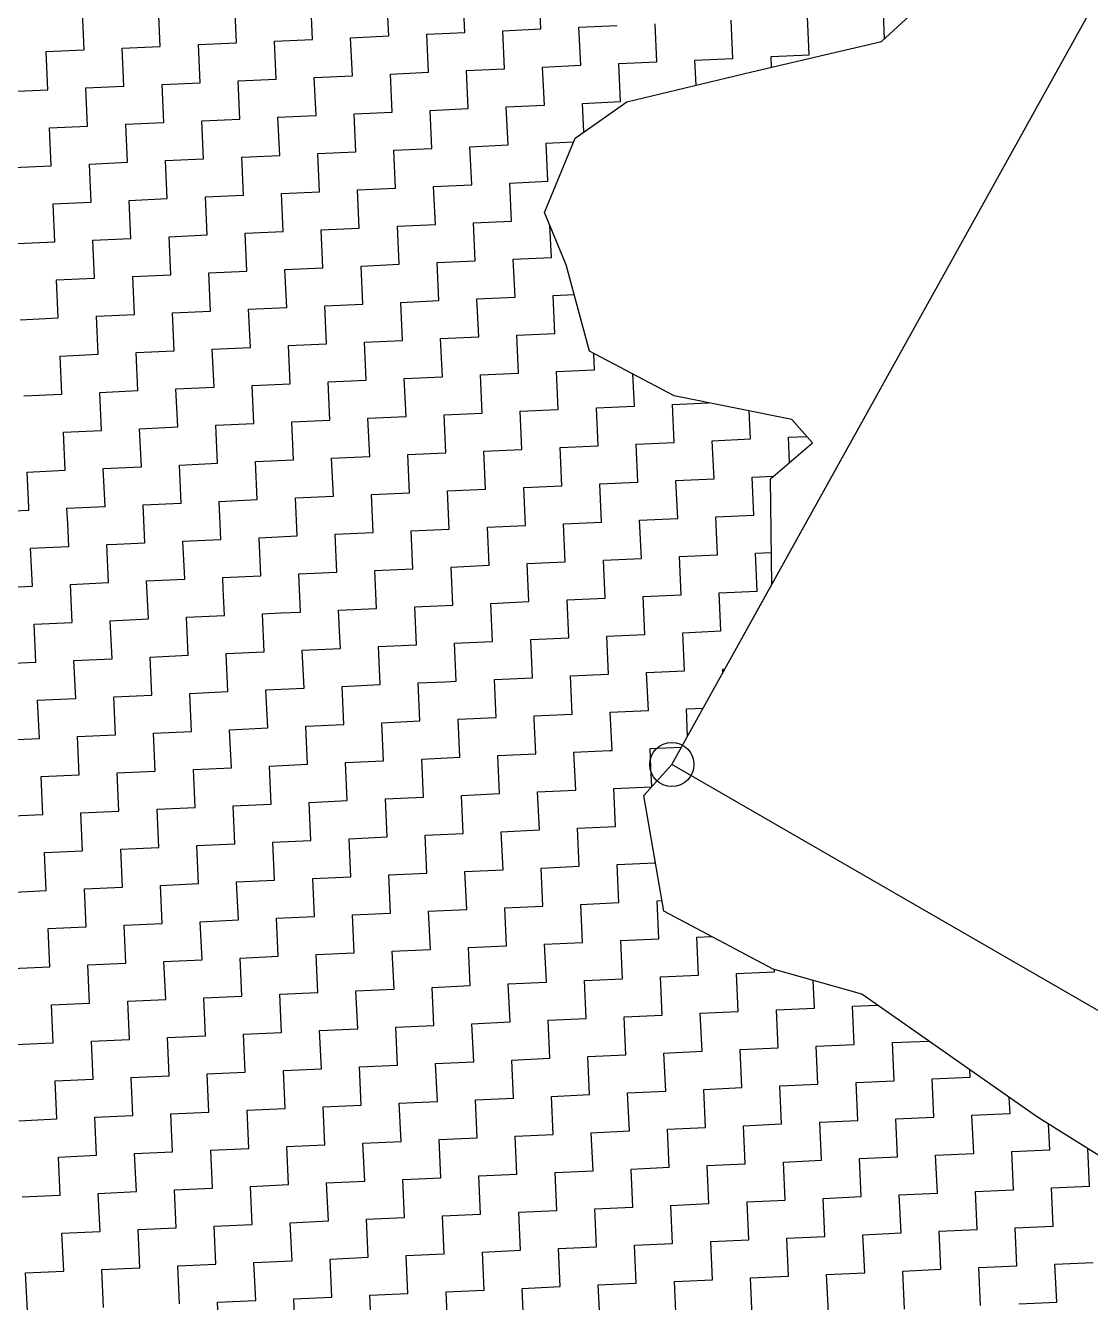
# Model space of a CAD drawing. Header units: metres. Extents: x 280741 to 282709, y 2085398 to 2088597.
# Drawn here: x 282024.8 to 282200.4, y 2085866.5 to 2086077.1 of the extents above; entities that cross this region are included whole.
import ezdxf

# ---------------------------------------------------------------- set-up
doc = ezdxf.new("R2010")
doc.units = ezdxf.units.M
doc.layers.add('POLY_HATCH', color=12, linetype='Continuous')
doc.layers.add('V_BOUND_LINE', color=7, linetype='Continuous')

msp = doc.modelspace()

# ---------------------------------------------------------------- linework, layer by layer
msp.add_circle((282131.42, 2085955.24), 3.64)
at = {"layer": 'POLY_HATCH'}
for p, q in [((282166.01, 2086074.48), (282181.38, 2086088.8)), ((282144.6, 2086069.5), (282166.01, 2086074.48)), ((282123.99, 2086064.55), (282144.6, 2086069.5)), ((282115.45, 2086058.56), (282123.99, 2086064.55)), ((282110.4, 2086046.31), (282115.45, 2086058.56)), ((282114, 2086037.67), (282110.4, 2086046.31)), ((282117.86, 2086023.43), (282114, 2086037.67)), ((282131.82, 2086016.06), (282117.86, 2086023.43)), ((282151.23, 2086012.14), (282131.82, 2086016.06)), ((282154.61, 2086008.29), (282151.23, 2086012.14)), ((282147.67, 2086002.37), (282154.61, 2086008.29)), ((282147.9, 2085984.92), (282147.67, 2086002.37)), ((282131.42, 2085955.24), (282147.9, 2085984.92)), ((282126.81, 2085950.16), (282131.42, 2085955.24)), ((282130.09, 2085931.09), (282126.81, 2085950.16)), ((282148.15, 2085921.51), (282130.09, 2085931.09)), ((282162.77, 2085917.37), (282148.15, 2085921.51)), ((282191.74, 2085897.07), (282162.77, 2085917.37)), ((282204.93, 2085888.86), (282191.74, 2085897.07))]:
    msp.add_line(p, q, dxfattribs=at)
at = {"layer": 'POLY_HATCH', "linetype": 'Continuous'}
for p, q in [((282097.27, 2086075.97), (282096.99, 2086082.25)), ((282109.83, 2086076.55), (282109.54, 2086082.82)), ((282047.06, 2086073.68), (282046.78, 2086079.96)), ((282059.62, 2086074.25), (282059.33, 2086080.53)), ((282072.17, 2086074.83), (282071.88, 2086081.1)), ((282084.72, 2086075.4), (282084.44, 2086081.68)), ((282034.51, 2086073.11), (282034.22, 2086079.38)), ((282141.5, 2086071.7), (282141.21, 2086077.98)), ((282154.05, 2086072.28), (282153.76, 2086078.55)), ((282166.51, 2086074.94), (282166.31, 2086079.13)), ((282091, 2086075.69), (282097.27, 2086075.97)), ((282091.28, 2086069.41), (282091, 2086075.69)), ((282103.55, 2086076.26), (282109.83, 2086076.55)), ((282103.84, 2086069.98), (282103.55, 2086076.26)), ((282116.1, 2086076.83), (282122.38, 2086077.12)), ((282116.39, 2086070.56), (282116.1, 2086076.83)), ((282128.94, 2086071.13), (282128.66, 2086077.41)), ((282040.79, 2086073.39), (282047.06, 2086073.68)), ((282053.34, 2086073.97), (282059.62, 2086074.25)), ((282053.63, 2086067.69), (282053.34, 2086073.97)), ((282065.89, 2086074.54), (282072.17, 2086074.83)), ((282066.18, 2086068.26), (282065.89, 2086074.54)), ((282078.45, 2086075.11), (282084.72, 2086075.4)), ((282078.73, 2086068.84), (282078.45, 2086075.11)), ((282028.23, 2086072.82), (282034.51, 2086073.11)), ((282028.52, 2086066.54), (282028.23, 2086072.82)), ((282041.07, 2086067.12), (282040.79, 2086073.39)), ((282135.22, 2086071.42), (282141.5, 2086071.7)), ((282135.41, 2086067.29), (282135.22, 2086071.42)), ((282147.77, 2086071.99), (282154.05, 2086072.28)), ((282147.85, 2086070.25), (282147.77, 2086071.99)), ((282085.01, 2086069.12), (282091.28, 2086069.41)), ((282097.56, 2086069.7), (282103.84, 2086069.98)), ((282097.85, 2086063.42), (282097.56, 2086069.7)), ((282110.11, 2086070.27), (282116.39, 2086070.56)), ((282110.4, 2086063.99), (282110.11, 2086070.27)), ((282122.67, 2086070.84), (282128.94, 2086071.13)), ((282122.95, 2086064.57), (282122.67, 2086070.84)), ((282047.35, 2086067.4), (282053.63, 2086067.69)), ((282047.64, 2086061.13), (282047.35, 2086067.4)), ((282059.9, 2086067.98), (282066.18, 2086068.26)), ((282060.19, 2086061.7), (282059.9, 2086067.98)), ((282072.46, 2086068.55), (282078.73, 2086068.84)), ((282072.74, 2086062.27), (282072.46, 2086068.55)), ((282085.3, 2086062.85), (282085.01, 2086069.12)), ((282022.25, 2086066.26), (282028.52, 2086066.54)), ((282034.8, 2086066.83), (282041.07, 2086067.12)), ((282035.08, 2086060.55), (282034.8, 2086066.83)), ((282091.57, 2086063.13), (282097.85, 2086063.42)), ((282091.86, 2086056.86), (282091.57, 2086063.13)), ((282104.12, 2086063.71), (282110.4, 2086063.99)), ((282104.41, 2086057.43), (282104.12, 2086063.71)), ((282116.68, 2086064.28), (282122.95, 2086064.57)), ((282116.89, 2086059.57), (282116.68, 2086064.28)), ((282041.36, 2086060.84), (282047.64, 2086061.13)), ((282041.65, 2086054.57), (282041.36, 2086060.84)), ((282053.91, 2086061.41), (282060.19, 2086061.7)), ((282054.2, 2086055.14), (282053.91, 2086061.41)), ((282066.47, 2086061.99), (282072.74, 2086062.27)), ((282066.75, 2086055.71), (282066.47, 2086061.99)), ((282079.02, 2086062.56), (282085.3, 2086062.85)), ((282079.31, 2086056.28), (282079.02, 2086062.56)), ((282028.81, 2086060.27), (282035.08, 2086060.55)), ((282029.09, 2086053.99), (282028.81, 2086060.27)), ((282085.58, 2086056.57), (282091.86, 2086056.86)), ((282098.13, 2086057.14), (282104.41, 2086057.43)), ((282098.42, 2086050.87), (282098.13, 2086057.14)), ((282110.69, 2086057.72), (282115.19, 2086057.92)), ((282110.97, 2086051.44), (282110.69, 2086057.72)), ((282035.37, 2086054.28), (282041.65, 2086054.57)), ((282047.92, 2086054.85), (282054.2, 2086055.14)), ((282048.21, 2086048.58), (282047.92, 2086054.85)), ((282060.48, 2086055.43), (282066.75, 2086055.71)), ((282060.76, 2086049.15), (282060.48, 2086055.43)), ((282073.03, 2086056), (282079.31, 2086056.28)), ((282073.32, 2086049.72), (282073.03, 2086056)), ((282085.87, 2086050.3), (282085.58, 2086056.57)), ((282022.82, 2086053.71), (282029.09, 2086053.99)), ((282035.66, 2086048), (282035.37, 2086054.28)), ((282079.59, 2086050.01), (282085.87, 2086050.3)), ((282092.14, 2086050.58), (282098.42, 2086050.87)), ((282092.43, 2086044.31), (282092.14, 2086050.58)), ((282104.7, 2086051.15), (282110.97, 2086051.44)), ((282104.98, 2086044.88), (282104.7, 2086051.15)), ((282041.93, 2086048.29), (282048.21, 2086048.58)), ((282042.22, 2086042.01), (282041.93, 2086048.29)), ((282054.49, 2086048.86), (282060.76, 2086049.15)), ((282054.77, 2086042.59), (282054.49, 2086048.86)), ((282067.04, 2086049.44), (282073.32, 2086049.72)), ((282067.33, 2086043.16), (282067.04, 2086049.44)), ((282079.88, 2086043.73), (282079.59, 2086050.01)), ((282029.38, 2086047.72), (282035.66, 2086048)), ((282029.67, 2086041.44), (282029.38, 2086047.72)), ((282086.15, 2086044.02), (282092.43, 2086044.31)), ((282086.44, 2086037.74), (282086.15, 2086044.02)), ((282098.71, 2086044.59), (282104.98, 2086044.88)), ((282098.99, 2086038.32), (282098.71, 2086044.59)), ((282111.55, 2086038.89), (282111.31, 2086044.14)), ((282035.94, 2086041.73), (282042.22, 2086042.01)), ((282048.5, 2086042.3), (282054.77, 2086042.59)), ((282048.78, 2086036.02), (282048.5, 2086042.3)), ((282061.05, 2086042.87), (282067.33, 2086043.16)), ((282061.34, 2086036.6), (282061.05, 2086042.87)), ((282073.6, 2086043.45), (282079.88, 2086043.73)), ((282073.89, 2086037.17), (282073.6, 2086043.45)), ((282023.39, 2086041.15), (282029.67, 2086041.44)), ((282036.23, 2086035.45), (282035.94, 2086041.73)), ((282080.17, 2086037.46), (282086.44, 2086037.74)), ((282092.72, 2086038.03), (282098.99, 2086038.32)), ((282093, 2086031.75), (282092.72, 2086038.03)), ((282105.27, 2086038.6), (282111.55, 2086038.89)), ((282105.56, 2086032.33), (282105.27, 2086038.6)), ((282042.51, 2086035.74), (282048.78, 2086036.02)), ((282042.79, 2086029.46), (282042.51, 2086035.74)), ((282055.06, 2086036.31), (282061.34, 2086036.6)), ((282055.35, 2086030.03), (282055.06, 2086036.31)), ((282067.61, 2086036.88), (282073.89, 2086037.17)), ((282067.9, 2086030.61), (282067.61, 2086036.88)), ((282080.45, 2086031.18), (282080.17, 2086037.46)), ((282029.95, 2086035.16), (282036.23, 2086035.45)), ((282030.24, 2086028.89), (282029.95, 2086035.16)), ((282086.73, 2086031.47), (282093, 2086031.75)), ((282087.01, 2086025.19), (282086.73, 2086031.47)), ((282099.28, 2086032.04), (282105.56, 2086032.33)), ((282099.57, 2086025.76), (282099.28, 2086032.04)), ((282111.83, 2086032.61), (282115.33, 2086032.77)), ((282112.12, 2086026.34), (282111.83, 2086032.61)), ((282036.52, 2086029.17), (282042.79, 2086029.46)), ((282049.07, 2086029.75), (282055.35, 2086030.03)), ((282049.36, 2086023.47), (282049.07, 2086029.75)), ((282061.62, 2086030.32), (282067.9, 2086030.61)), ((282061.91, 2086024.04), (282061.62, 2086030.32)), ((282074.18, 2086030.89), (282080.45, 2086031.18)), ((282074.46, 2086024.62), (282074.18, 2086030.89)), ((282023.96, 2086028.6), (282030.24, 2086028.89)), ((282036.8, 2086022.9), (282036.52, 2086029.17)), ((282080.74, 2086024.9), (282087.01, 2086025.19)), ((282093.29, 2086025.48), (282099.57, 2086025.76)), ((282093.58, 2086019.2), (282093.29, 2086025.48)), ((282105.84, 2086026.05), (282112.12, 2086026.34)), ((282106.13, 2086019.77), (282105.84, 2086026.05)), ((282043.08, 2086023.18), (282049.36, 2086023.47)), ((282043.37, 2086016.91), (282043.08, 2086023.18)), ((282055.63, 2086023.76), (282061.91, 2086024.04)), ((282055.92, 2086017.48), (282055.63, 2086023.76)), ((282068.19, 2086024.33), (282074.46, 2086024.62)), ((282068.47, 2086018.05), (282068.19, 2086024.33)), ((282081.03, 2086018.63), (282080.74, 2086024.9)), ((282118.68, 2086020.35), (282118.56, 2086023.06)), ((282030.53, 2086022.61), (282036.8, 2086022.9)), ((282030.81, 2086016.33), (282030.53, 2086022.61)), ((282087.3, 2086018.91), (282093.58, 2086019.2)), ((282087.59, 2086012.64), (282087.3, 2086018.91)), ((282099.85, 2086019.49), (282106.13, 2086019.77)), ((282100.14, 2086013.21), (282099.85, 2086019.49)), ((282112.41, 2086020.06), (282118.68, 2086020.35)), ((282112.69, 2086013.78), (282112.41, 2086020.06)), ((282125.25, 2086014.36), (282125, 2086019.66)), ((282037.09, 2086016.62), (282043.37, 2086016.91)), ((282037.38, 2086010.34), (282037.09, 2086016.62)), ((282049.64, 2086017.19), (282055.92, 2086017.48)), ((282049.93, 2086010.92), (282049.64, 2086017.19)), ((282062.2, 2086017.77), (282068.47, 2086018.05)), ((282062.48, 2086011.49), (282062.2, 2086017.77)), ((282074.75, 2086018.34), (282081.03, 2086018.63)), ((282075.04, 2086012.06), (282074.75, 2086018.34)), ((282024.54, 2086016.05), (282030.81, 2086016.33)), ((282131.52, 2086014.64), (282137.48, 2086014.92)), ((282131.81, 2086008.37), (282131.52, 2086014.64)), ((282081.31, 2086012.35), (282087.59, 2086012.64)), ((282093.86, 2086012.92), (282100.14, 2086013.21)), ((282094.15, 2086006.65), (282093.86, 2086012.92)), ((282106.42, 2086013.5), (282112.69, 2086013.78)), ((282106.7, 2086007.22), (282106.42, 2086013.5)), ((282118.97, 2086014.07), (282125.25, 2086014.36)), ((282119.26, 2086007.79), (282118.97, 2086014.07)), ((282144.36, 2086008.94), (282144.15, 2086013.57)), ((282031.1, 2086010.06), (282037.38, 2086010.34)), ((282043.65, 2086010.63), (282049.93, 2086010.92)), ((282043.94, 2086004.35), (282043.65, 2086010.63)), ((282056.21, 2086011.2), (282062.48, 2086011.49)), ((282056.49, 2086004.93), (282056.21, 2086011.2)), ((282068.76, 2086011.78), (282075.04, 2086012.06)), ((282069.05, 2086005.5), (282068.76, 2086011.78)), ((282081.6, 2086006.07), (282081.31, 2086012.35)), ((282031.39, 2086003.78), (282031.1, 2086010.06)), ((282125.53, 2086008.08), (282131.81, 2086008.37)), ((282138.09, 2086008.65), (282144.36, 2086008.94)), ((282138.37, 2086002.38), (282138.09, 2086008.65)), ((282150.64, 2086009.23), (282153.66, 2086009.37)), ((282150.83, 2086005.07), (282150.64, 2086009.23)), ((282075.32, 2086005.79), (282081.6, 2086006.07)), ((282087.87, 2086006.36), (282094.15, 2086006.65)), ((282088.16, 2086000.08), (282087.87, 2086006.36)), ((282100.43, 2086006.93), (282106.7, 2086007.22)), ((282100.71, 2086000.66), (282100.43, 2086006.93)), ((282112.98, 2086007.51), (282119.26, 2086007.79)), ((282113.27, 2086001.23), (282112.98, 2086007.51)), ((282125.82, 2086001.8), (282125.53, 2086008.08)), ((282037.66, 2086004.07), (282043.94, 2086004.35)), ((282037.95, 2085997.79), (282037.66, 2086004.07)), ((282050.22, 2086004.64), (282056.49, 2086004.93)), ((282050.5, 2085998.36), (282050.22, 2086004.64)), ((282062.77, 2086005.21), (282069.05, 2086005.5)), ((282063.06, 2085998.94), (282062.77, 2086005.21)), ((282075.61, 2085999.51), (282075.32, 2086005.79)), ((282025.11, 2086003.49), (282031.39, 2086003.78)), ((282025.38, 2085997.67), (282025.11, 2086003.49)), ((282132.1, 2086002.09), (282138.37, 2086002.38)), ((282132.38, 2085995.81), (282132.1, 2086002.09)), ((282144.65, 2086002.66), (282148.2, 2086002.83)), ((282144.93, 2085996.39), (282144.65, 2086002.66)), ((282081.88, 2085999.8), (282088.16, 2086000.08)), ((282082.17, 2085993.52), (282081.88, 2085999.8)), ((282094.44, 2086000.37), (282100.71, 2086000.66)), ((282094.72, 2085994.09), (282094.44, 2086000.37)), ((282106.99, 2086000.94), (282113.27, 2086001.23)), ((282107.28, 2085994.67), (282106.99, 2086000.94)), ((282119.54, 2086001.52), (282125.82, 2086001.8)), ((282119.83, 2085995.24), (282119.54, 2086001.52)), ((282025.4, 2085997.22), (282025.38, 2085997.67)), ((282031.67, 2085997.51), (282037.95, 2085997.79)), ((282044.23, 2085998.08), (282050.5, 2085998.36)), ((282044.51, 2085991.8), (282044.23, 2085998.08)), ((282056.78, 2085998.65), (282063.06, 2085998.94)), ((282057.07, 2085992.38), (282056.78, 2085998.65)), ((282069.33, 2085999.22), (282075.61, 2085999.51)), ((282069.62, 2085992.95), (282069.33, 2085999.22)), ((282019.12, 2085996.93), (282025.4, 2085997.22)), ((282031.79, 2085994.99), (282031.67, 2085997.51)), ((282126.11, 2085995.53), (282132.38, 2085995.81)), ((282138.66, 2085996.1), (282144.93, 2085996.39)), ((282138.95, 2085989.82), (282138.66, 2085996.1)), ((282031.96, 2085991.23), (282031.79, 2085994.99)), ((282075.9, 2085993.23), (282082.17, 2085993.52)), ((282088.45, 2085993.81), (282094.72, 2085994.09)), ((282088.73, 2085987.53), (282088.45, 2085993.81)), ((282101, 2085994.38), (282107.28, 2085994.67)), ((282101.29, 2085988.11), (282101, 2085994.38)), ((282113.55, 2085994.95), (282119.83, 2085995.24)), ((282113.84, 2085988.68), (282113.55, 2085994.95)), ((282126.39, 2085989.25), (282126.11, 2085995.53)), ((282038.24, 2085991.52), (282039.89, 2085991.59)), ((282038.52, 2085985.24), (282038.24, 2085991.52)), ((282039.89, 2085991.59), (282044.51, 2085991.8)), ((282050.79, 2085992.09), (282057.07, 2085992.38)), ((282051.03, 2085986.93), (282050.79, 2085992.09)), ((282063.34, 2085992.66), (282069.62, 2085992.95)), ((282063.63, 2085986.39), (282063.34, 2085992.66)), ((282076.18, 2085986.96), (282075.9, 2085993.23)), ((282025.68, 2085990.94), (282031.96, 2085991.23)), ((282025.97, 2085984.67), (282025.68, 2085990.94)), ((282120.12, 2085988.96), (282126.39, 2085989.25)), ((282132.67, 2085989.54), (282138.95, 2085989.82)), ((282132.96, 2085983.26), (282132.67, 2085989.54)), ((282145.22, 2085990.11), (282147.83, 2085990.23)), ((282145.51, 2085983.83), (282145.22, 2085990.11)), ((282082.46, 2085987.25), (282088.73, 2085987.53)), ((282082.74, 2085980.97), (282082.46, 2085987.25)), ((282095.01, 2085987.82), (282101.29, 2085988.11)), ((282095.3, 2085981.54), (282095.01, 2085987.82)), ((282107.56, 2085988.39), (282113.84, 2085988.68)), ((282107.85, 2085982.12), (282107.56, 2085988.39)), ((282120.4, 2085982.69), (282120.12, 2085988.96)), ((282032.25, 2085984.95), (282038.52, 2085985.24)), ((282044.8, 2085985.53), (282051.08, 2085985.81)), ((282045.09, 2085979.25), (282044.8, 2085985.53)), ((282051.08, 2085985.81), (282051.03, 2085986.93)), ((282057.35, 2085986.1), (282063.63, 2085986.39)), ((282057.44, 2085984.24), (282057.35, 2085986.1)), ((282069.91, 2085986.67), (282076.18, 2085986.96)), ((282070.19, 2085980.4), (282069.91, 2085986.67)), ((282019.69, 2085984.38), (282025.97, 2085984.67)), ((282032.53, 2085978.68), (282032.25, 2085984.95)), ((282057.64, 2085979.82), (282057.44, 2085984.24)), ((282126.68, 2085982.98), (282132.96, 2085983.26)), ((282126.97, 2085976.7), (282126.68, 2085982.98)), ((282139.23, 2085983.55), (282145.51, 2085983.83)), ((282139.52, 2085977.27), (282139.23, 2085983.55)), ((282076.47, 2085980.68), (282082.74, 2085980.97)), ((282089.02, 2085981.26), (282095.3, 2085981.54)), ((282089.31, 2085974.98), (282089.02, 2085981.26)), ((282101.57, 2085981.83), (282107.85, 2085982.12)), ((282101.86, 2085975.55), (282101.57, 2085981.83)), ((282114.13, 2085982.4), (282120.4, 2085982.69)), ((282114.41, 2085976.13), (282114.13, 2085982.4)), ((282038.81, 2085978.96), (282045.09, 2085979.25)), ((282039.1, 2085972.69), (282038.81, 2085978.96)), ((282051.36, 2085979.54), (282057.64, 2085979.82)), ((282051.65, 2085973.26), (282051.36, 2085979.54)), ((282063.92, 2085980.11), (282066.96, 2085980.25)), ((282064.2, 2085973.83), (282063.92, 2085980.11)), ((282066.96, 2085980.25), (282070.19, 2085980.4)), ((282076.67, 2085976.18), (282076.47, 2085980.68)), ((282026.26, 2085978.39), (282032.53, 2085978.68)), ((282026.54, 2085972.11), (282026.26, 2085978.39)), ((282120.69, 2085976.41), (282126.97, 2085976.7)), ((282133.24, 2085976.99), (282139.52, 2085977.27)), ((282133.53, 2085970.71), (282133.24, 2085976.99)), ((282076.75, 2085974.41), (282076.67, 2085976.18)), ((282083.03, 2085974.69), (282089.31, 2085974.98)), ((282083.09, 2085973.49), (282083.03, 2085974.69)), ((282095.58, 2085975.27), (282101.86, 2085975.55)), ((282095.87, 2085968.99), (282095.58, 2085975.27)), ((282108.14, 2085975.84), (282114.41, 2085976.13)), ((282108.42, 2085969.56), (282108.14, 2085975.84)), ((282120.98, 2085970.14), (282120.69, 2085976.41)), ((282032.82, 2085972.4), (282039.1, 2085972.69)), ((282033.11, 2085966.12), (282032.82, 2085972.4)), ((282045.37, 2085972.97), (282051.65, 2085973.26)), ((282045.66, 2085966.7), (282045.37, 2085972.97)), ((282057.93, 2085973.55), (282064.2, 2085973.83)), ((282058.21, 2085967.27), (282057.93, 2085973.55)), ((282070.48, 2085974.12), (282076.75, 2085974.41)), ((282070.77, 2085967.84), (282070.48, 2085974.12)), ((282083.32, 2085968.42), (282083.09, 2085973.49)), ((282020.27, 2085971.83), (282026.54, 2085972.11)), ((282127.25, 2085970.42), (282133.53, 2085970.71)), ((282127.54, 2085964.15), (282127.25, 2085970.42)), ((282139.8, 2085971), (282140.17, 2085971.01)), ((282139.83, 2085970.4), (282139.8, 2085971)), ((282077.04, 2085968.13), (282083.32, 2085968.42)), ((282089.59, 2085968.7), (282094.03, 2085968.91)), ((282089.88, 2085962.43), (282089.59, 2085968.7)), ((282094.03, 2085968.91), (282095.87, 2085968.99)), ((282102.15, 2085969.28), (282108.42, 2085969.56)), ((282102.32, 2085965.43), (282102.15, 2085969.28)), ((282114.7, 2085969.85), (282120.98, 2085970.14)), ((282114.99, 2085963.57), (282114.7, 2085969.85)), ((282026.83, 2085965.84), (282033.11, 2085966.12)), ((282039.38, 2085966.41), (282045.66, 2085966.7)), ((282039.67, 2085960.13), (282039.38, 2085966.41)), ((282051.94, 2085966.98), (282058.21, 2085967.27)), ((282052.22, 2085960.71), (282051.94, 2085966.98)), ((282064.49, 2085967.56), (282070.77, 2085967.84)), ((282064.78, 2085961.28), (282064.49, 2085967.56)), ((282077.33, 2085961.85), (282077.04, 2085968.13)), ((282027.12, 2085959.56), (282026.83, 2085965.84)), ((282102.43, 2085963), (282102.32, 2085965.43)), ((282121.26, 2085963.86), (282127.54, 2085964.15)), ((282133.82, 2085964.43), (282136.59, 2085964.56)), ((282134.02, 2085959.93), (282133.82, 2085964.43)), ((282071.05, 2085961.57), (282077.33, 2085961.85)), ((282083.6, 2085962.14), (282089.88, 2085962.43)), ((282083.89, 2085955.86), (282083.6, 2085962.14)), ((282096.16, 2085962.71), (282102.43, 2085963)), ((282096.44, 2085956.44), (282096.16, 2085962.71)), ((282108.71, 2085963.29), (282114.99, 2085963.57)), ((282108.73, 2085962.75), (282108.71, 2085963.29)), ((282109, 2085957.01), (282108.73, 2085962.75)), ((282121.55, 2085957.58), (282121.26, 2085963.86)), ((282033.39, 2085959.85), (282039.67, 2085960.13)), ((282033.68, 2085953.57), (282033.39, 2085959.85)), ((282045.95, 2085960.42), (282052.22, 2085960.71)), ((282046.23, 2085954.14), (282045.95, 2085960.42)), ((282058.5, 2085960.99), (282064.78, 2085961.28)), ((282058.79, 2085954.72), (282058.5, 2085960.99)), ((282071.34, 2085955.29), (282071.05, 2085961.57)), ((282020.84, 2085959.27), (282027.12, 2085959.56)), ((282127.83, 2085957.87), (282133.01, 2085958.11)), ((282127.97, 2085954.69), (282127.83, 2085957.87)), ((282077.61, 2085955.58), (282083.89, 2085955.86)), ((282077.9, 2085949.3), (282077.61, 2085955.58)), ((282090.17, 2085956.15), (282096.44, 2085956.44)), ((282090.45, 2085949.87), (282090.17, 2085956.15)), ((282102.72, 2085956.72), (282109, 2085957.01)), ((282103.01, 2085950.45), (282102.72, 2085956.72)), ((282115.27, 2085957.3), (282121.11, 2085957.56)), ((282115.56, 2085951.02), (282115.27, 2085957.3)), ((282121.11, 2085957.56), (282121.55, 2085957.58)), ((282027.4, 2085953.28), (282033.68, 2085953.57)), ((282039.96, 2085953.86), (282046.23, 2085954.14)), ((282040.24, 2085947.58), (282039.96, 2085953.86)), ((282052.51, 2085954.43), (282058.79, 2085954.72)), ((282052.8, 2085948.15), (282052.51, 2085954.43)), ((282065.06, 2085955), (282071.34, 2085955.29)), ((282065.35, 2085948.73), (282065.06, 2085955)), ((282128.11, 2085951.6), (282127.97, 2085954.69)), ((282027.69, 2085947.01), (282027.4, 2085953.28)), ((282121.84, 2085951.31), (282128.11, 2085951.59)), ((282071.62, 2085949.01), (282077.9, 2085949.3)), ((282084.18, 2085949.59), (282090.45, 2085949.87)), ((282084.46, 2085943.31), (282084.18, 2085949.59)), ((282096.73, 2085950.16), (282103.01, 2085950.45)), ((282097.02, 2085943.88), (282096.73, 2085950.16)), ((282109.28, 2085950.73), (282115.56, 2085951.02)), ((282109.57, 2085944.46), (282109.28, 2085950.73)), ((282122.12, 2085945.03), (282121.84, 2085951.31)), ((282033.97, 2085947.29), (282040.24, 2085947.58)), ((282034.25, 2085941.02), (282033.97, 2085947.29)), ((282046.52, 2085947.87), (282052.8, 2085948.15)), ((282046.81, 2085941.59), (282046.52, 2085947.87)), ((282059.07, 2085948.44), (282065.35, 2085948.73)), ((282059.36, 2085942.16), (282059.07, 2085948.44)), ((282071.91, 2085942.74), (282071.62, 2085949.01)), ((282021.41, 2085946.72), (282027.69, 2085947.01)), ((282115.85, 2085944.74), (282122.12, 2085945.03)), ((282078.19, 2085943.02), (282084.46, 2085943.31)), ((282078.47, 2085936.75), (282078.19, 2085943.02)), ((282090.74, 2085943.6), (282097.02, 2085943.88)), ((282091.03, 2085937.32), (282090.74, 2085943.6)), ((282103.29, 2085944.17), (282109.57, 2085944.46)), ((282103.58, 2085937.89), (282103.29, 2085944.17)), ((282116.13, 2085938.47), (282115.85, 2085944.74)), ((282027.98, 2085940.73), (282034.25, 2085941.02)), ((282040.53, 2085941.3), (282046.81, 2085941.59)), ((282040.82, 2085935.03), (282040.53, 2085941.3)), ((282053.08, 2085941.88), (282059.36, 2085942.16)), ((282053.37, 2085935.6), (282053.08, 2085941.88)), ((282065.64, 2085942.45), (282071.91, 2085942.74)), ((282065.92, 2085936.17), (282065.64, 2085942.45)), ((282028.26, 2085934.46), (282027.98, 2085940.73)), ((282122.41, 2085938.75), (282128.69, 2085939.04)), ((282122.7, 2085932.48), (282122.41, 2085938.75)), ((282128.69, 2085939.04), (282128.67, 2085939.33)), ((282072.2, 2085936.46), (282078.47, 2085936.75)), ((282084.75, 2085937.03), (282091.03, 2085937.32)), ((282085.04, 2085930.76), (282084.75, 2085937.03)), ((282097.3, 2085937.61), (282103.58, 2085937.89)), ((282097.59, 2085931.33), (282097.3, 2085937.61)), ((282109.86, 2085938.18), (282116.13, 2085938.47)), ((282110.14, 2085931.9), (282109.86, 2085938.18)), ((282034.54, 2085934.74), (282040.82, 2085935.03)), ((282034.83, 2085928.47), (282034.54, 2085934.74)), ((282047.09, 2085935.31), (282053.37, 2085935.6)), ((282047.38, 2085929.04), (282047.09, 2085935.31)), ((282059.65, 2085935.89), (282065.92, 2085936.17)), ((282059.93, 2085929.61), (282059.65, 2085935.89)), ((282072.48, 2085930.19), (282072.2, 2085936.46)), ((282021.99, 2085934.17), (282028.26, 2085934.46)), ((282116.42, 2085932.19), (282122.7, 2085932.48)), ((282128.97, 2085932.76), (282129.79, 2085932.8)), ((282129.26, 2085926.49), (282128.97, 2085932.76)), ((282078.76, 2085930.47), (282085.04, 2085930.76)), ((282079.05, 2085924.2), (282078.76, 2085930.47)), ((282091.31, 2085931.04), (282097.59, 2085931.33)), ((282091.6, 2085924.77), (282091.31, 2085931.04)), ((282103.87, 2085931.62), (282110.14, 2085931.9)), ((282104.15, 2085925.34), (282103.87, 2085931.62)), ((282116.71, 2085925.91), (282116.42, 2085932.19)), ((282028.55, 2085928.18), (282034.83, 2085928.47)), ((282028.84, 2085921.9), (282028.55, 2085928.18)), ((282041.1, 2085928.75), (282047.38, 2085929.04)), ((282041.39, 2085922.48), (282041.1, 2085928.75)), ((282053.66, 2085929.33), (282059.93, 2085929.61)), ((282053.94, 2085923.05), (282053.66, 2085929.33)), ((282066.21, 2085929.9), (282072.48, 2085930.19)), ((282066.5, 2085923.62), (282066.21, 2085929.9)), ((282122.98, 2085926.2), (282129.26, 2085926.49)), ((282123.27, 2085919.93), (282122.98, 2085926.2)), ((282135.53, 2085926.77), (282138.01, 2085926.89)), ((282135.82, 2085920.5), (282135.53, 2085926.77)), ((282072.77, 2085923.91), (282079.05, 2085924.2)), ((282085.32, 2085924.48), (282091.6, 2085924.77)), ((282085.61, 2085918.21), (282085.32, 2085924.48)), ((282097.88, 2085925.06), (282104.15, 2085925.34)), ((282098.16, 2085918.78), (282097.88, 2085925.06)), ((282110.43, 2085925.63), (282116.71, 2085925.91)), ((282110.72, 2085919.35), (282110.43, 2085925.63)), ((282022.56, 2085921.62), (282028.84, 2085921.9)), ((282035.11, 2085922.19), (282041.39, 2085922.48)), ((282035.4, 2085915.91), (282035.11, 2085922.19)), ((282047.67, 2085922.76), (282053.94, 2085923.05)), ((282047.95, 2085916.49), (282047.67, 2085922.76)), ((282060.22, 2085923.34), (282066.5, 2085923.62)), ((282060.51, 2085917.06), (282060.22, 2085923.34)), ((282073.06, 2085917.63), (282072.77, 2085923.91)), ((282116.99, 2085919.64), (282123.27, 2085919.93)), ((282129.54, 2085920.21), (282135.82, 2085920.5)), ((282129.83, 2085913.94), (282129.54, 2085920.21)), ((282142.1, 2085920.78), (282148.37, 2085921.07)), ((282142.38, 2085914.51), (282142.1, 2085920.78)), ((282148.37, 2085921.07), (282148.36, 2085921.45)), ((282066.78, 2085917.35), (282073.06, 2085917.63)), ((282079.33, 2085917.92), (282085.61, 2085918.21)), ((282079.62, 2085911.64), (282079.33, 2085917.92)), ((282091.89, 2085918.49), (282098.16, 2085918.78)), ((282092.17, 2085912.22), (282091.89, 2085918.49)), ((282104.44, 2085919.07), (282110.72, 2085919.35)), ((282104.73, 2085912.79), (282104.44, 2085919.07)), ((282117.28, 2085913.36), (282116.99, 2085919.64)), ((282154.94, 2085915.08), (282154.73, 2085919.64)), ((282029.12, 2085915.63), (282035.4, 2085915.91)), ((282029.41, 2085909.35), (282029.12, 2085915.63)), ((282041.68, 2085916.2), (282047.95, 2085916.49)), ((282041.96, 2085909.92), (282041.68, 2085916.2)), ((282054.23, 2085916.77), (282060.51, 2085917.06)), ((282054.52, 2085910.5), (282054.23, 2085916.77)), ((282067.07, 2085911.07), (282066.78, 2085917.35)), ((282161.21, 2085915.37), (282165.35, 2085915.56)), ((282123.56, 2085913.65), (282129.83, 2085913.94)), ((282123.84, 2085907.37), (282123.56, 2085913.65)), ((282136.11, 2085914.22), (282142.38, 2085914.51)), ((282136.39, 2085907.95), (282136.11, 2085914.22)), ((282148.66, 2085914.8), (282154.94, 2085915.08)), ((282148.95, 2085908.52), (282148.66, 2085914.8)), ((282161.5, 2085909.09), (282161.21, 2085915.37)), ((282073.34, 2085911.36), (282079.62, 2085911.64)), ((282073.63, 2085905.08), (282073.34, 2085911.36)), ((282085.9, 2085911.93), (282092.17, 2085912.22)), ((282086.18, 2085905.65), (282085.9, 2085911.93)), ((282098.45, 2085912.5), (282104.73, 2085912.79)), ((282098.74, 2085906.23), (282098.45, 2085912.5)), ((282111, 2085913.08), (282117.28, 2085913.36)), ((282111.29, 2085906.8), (282111, 2085913.08)), ((282023.13, 2085909.06), (282029.41, 2085909.35)), ((282035.69, 2085909.64), (282041.96, 2085909.92)), ((282035.97, 2085903.36), (282035.69, 2085909.64)), ((282048.24, 2085910.21), (282054.52, 2085910.5)), ((282048.53, 2085903.93), (282048.24, 2085910.21)), ((282060.79, 2085910.78), (282067.07, 2085911.07)), ((282061.08, 2085904.51), (282060.79, 2085910.78)), ((282167.78, 2085909.38), (282173.78, 2085909.65)), ((282168.06, 2085903.1), (282167.78, 2085909.38)), ((282117.57, 2085907.09), (282123.84, 2085907.37)), ((282130.12, 2085907.66), (282136.39, 2085907.95)), ((282130.4, 2085901.38), (282130.12, 2085907.66)), ((282142.67, 2085908.23), (282148.95, 2085908.52)), ((282142.96, 2085901.96), (282142.67, 2085908.23)), ((282155.22, 2085908.81), (282161.5, 2085909.09)), ((282155.51, 2085902.53), (282155.22, 2085908.81)), ((282067.35, 2085904.79), (282073.63, 2085905.08)), ((282079.91, 2085905.37), (282086.18, 2085905.65)), ((282080.19, 2085899.09), (282079.91, 2085905.37)), ((282092.46, 2085905.94), (282098.74, 2085906.23)), ((282092.75, 2085899.66), (282092.46, 2085905.94)), ((282105.01, 2085906.51), (282111.29, 2085906.8)), ((282105.3, 2085900.24), (282105.01, 2085906.51)), ((282117.85, 2085900.81), (282117.57, 2085907.09)), ((282029.7, 2085903.07), (282035.97, 2085903.36)), ((282029.98, 2085896.8), (282029.7, 2085903.07)), ((282042.25, 2085903.65), (282048.53, 2085903.93)), ((282042.54, 2085897.37), (282042.25, 2085903.65)), ((282054.8, 2085904.22), (282061.08, 2085904.51)), ((282055.09, 2085897.94), (282054.8, 2085904.22)), ((282067.64, 2085898.52), (282067.35, 2085904.79)), ((282161.79, 2085902.82), (282168.06, 2085903.1)), ((282174.34, 2085903.39), (282180.62, 2085903.68)), ((282174.63, 2085897.11), (282174.34, 2085903.39)), ((282180.62, 2085903.68), (282180.56, 2085904.9)), ((282111.58, 2085900.52), (282117.85, 2085900.81)), ((282124.13, 2085901.1), (282130.4, 2085901.38)), ((282124.42, 2085894.82), (282124.13, 2085901.1)), ((282136.68, 2085901.67), (282142.96, 2085901.96)), ((282136.97, 2085895.39), (282136.68, 2085901.67)), ((282149.23, 2085902.24), (282155.51, 2085902.53)), ((282149.52, 2085895.97), (282149.23, 2085902.24)), ((282162.07, 2085896.54), (282161.79, 2085902.82)), ((282073.92, 2085898.8), (282080.19, 2085899.09)), ((282074.2, 2085892.53), (282073.92, 2085898.8)), ((282086.47, 2085899.38), (282092.75, 2085899.66)), ((282086.76, 2085893.1), (282086.47, 2085899.38)), ((282099.02, 2085899.95), (282105.3, 2085900.24)), ((282099.31, 2085893.67), (282099.02, 2085899.95)), ((282111.86, 2085894.25), (282111.58, 2085900.52)), ((282187.18, 2085897.69), (282187.06, 2085900.35)), ((282023.71, 2085896.51), (282029.98, 2085896.8)), ((282036.26, 2085897.08), (282042.54, 2085897.37)), ((282036.55, 2085890.81), (282036.26, 2085897.08)), ((282048.81, 2085897.66), (282055.09, 2085897.94)), ((282049.1, 2085891.38), (282048.81, 2085897.66)), ((282061.37, 2085898.23), (282067.64, 2085898.52)), ((282061.65, 2085891.95), (282061.37, 2085898.23)), ((282168.35, 2085896.83), (282174.63, 2085897.11)), ((282168.64, 2085890.55), (282168.35, 2085896.83)), ((282180.9, 2085897.4), (282187.18, 2085897.69)), ((282181.19, 2085891.12), (282180.9, 2085897.4)), ((282118.14, 2085894.53), (282124.42, 2085894.82)), ((282118.43, 2085888.26), (282118.14, 2085894.53)), ((282130.69, 2085895.11), (282136.97, 2085895.39)), ((282130.98, 2085888.83), (282130.69, 2085895.11)), ((282143.24, 2085895.68), (282149.52, 2085895.97)), ((282143.53, 2085889.4), (282143.24, 2085895.68)), ((282155.8, 2085896.25), (282162.07, 2085896.54)), ((282156.08, 2085889.98), (282155.8, 2085896.25)), ((282193.74, 2085891.7), (282193.55, 2085895.94)), ((282067.93, 2085892.24), (282074.2, 2085892.53)), ((282080.48, 2085892.81), (282086.76, 2085893.1)), ((282080.77, 2085886.54), (282080.48, 2085892.81)), ((282093.03, 2085893.39), (282099.31, 2085893.67)), ((282093.32, 2085887.11), (282093.03, 2085893.39)), ((282105.59, 2085893.96), (282111.86, 2085894.25)), ((282105.87, 2085887.68), (282105.59, 2085893.96)), ((282030.27, 2085890.52), (282036.55, 2085890.81)), ((282030.56, 2085884.24), (282030.27, 2085890.52)), ((282042.82, 2085891.09), (282049.1, 2085891.38)), ((282043.11, 2085884.82), (282042.82, 2085891.09)), ((282055.38, 2085891.67), (282061.65, 2085891.95)), ((282055.66, 2085885.39), (282055.38, 2085891.67)), ((282068.21, 2085885.96), (282067.93, 2085892.24)), ((282162.36, 2085890.26), (282168.64, 2085890.55)), ((282162.65, 2085883.99), (282162.36, 2085890.26)), ((282174.91, 2085890.84), (282181.19, 2085891.12)), ((282175.2, 2085884.56), (282174.91, 2085890.84)), ((282187.46, 2085891.41), (282193.74, 2085891.7)), ((282187.75, 2085885.13), (282187.46, 2085891.41)), ((282200.3, 2085885.71), (282200.02, 2085891.92)), ((282112.15, 2085887.97), (282118.43, 2085888.26)), ((282124.7, 2085888.54), (282130.98, 2085888.83)), ((282124.99, 2085882.27), (282124.7, 2085888.54)), ((282137.25, 2085889.12), (282143.53, 2085889.4)), ((282137.54, 2085882.84), (282137.25, 2085889.12)), ((282149.81, 2085889.69), (282156.08, 2085889.98)), ((282150.09, 2085883.41), (282149.81, 2085889.69)), ((282074.49, 2085886.25), (282080.77, 2085886.54)), ((282074.78, 2085879.97), (282074.49, 2085886.25)), ((282087.04, 2085886.82), (282093.32, 2085887.11)), ((282087.33, 2085880.55), (282087.04, 2085886.82)), ((282099.6, 2085887.4), (282105.87, 2085887.68)), ((282099.88, 2085881.12), (282099.6, 2085887.4)), ((282112.44, 2085881.69), (282112.15, 2085887.97)), ((282024.28, 2085883.96), (282030.56, 2085884.24)), ((282036.83, 2085884.53), (282043.11, 2085884.82)), ((282037.12, 2085878.25), (282036.83, 2085884.53)), ((282049.39, 2085885.1), (282055.66, 2085885.39)), ((282049.67, 2085878.83), (282049.39, 2085885.1)), ((282061.94, 2085885.68), (282068.21, 2085885.96)), ((282062.22, 2085879.4), (282061.94, 2085885.68)), ((282156.37, 2085883.7), (282162.65, 2085883.99)), ((282168.92, 2085884.27), (282175.2, 2085884.56)), ((282169.21, 2085878), (282168.92, 2085884.27)), ((282181.48, 2085884.85), (282187.75, 2085885.13)), ((282181.76, 2085878.57), (282181.48, 2085884.85)), ((282194.03, 2085885.42), (282200.3, 2085885.71)), ((282194.31, 2085879.14), (282194.03, 2085885.42)), ((282118.71, 2085881.98), (282124.99, 2085882.27)), ((282119, 2085875.7), (282118.71, 2085881.98)), ((282131.26, 2085882.55), (282137.54, 2085882.84)), ((282131.55, 2085876.28), (282131.26, 2085882.55)), ((282143.82, 2085883.13), (282150.09, 2085883.41)), ((282144.1, 2085876.85), (282143.82, 2085883.13)), ((282156.66, 2085877.42), (282156.37, 2085883.7)), ((282068.5, 2085879.69), (282074.78, 2085879.97)), ((282081.05, 2085880.26), (282087.33, 2085880.55)), ((282081.34, 2085873.98), (282081.05, 2085880.26)), ((282093.61, 2085880.83), (282099.88, 2085881.12)), ((282093.89, 2085874.56), (282093.61, 2085880.83)), ((282106.16, 2085881.41), (282112.44, 2085881.69)), ((282106.45, 2085875.13), (282106.16, 2085881.41)), ((282030.84, 2085877.97), (282037.12, 2085878.25)), ((282031.13, 2085871.69), (282030.84, 2085877.97)), ((282043.4, 2085878.54), (282049.67, 2085878.83)), ((282043.68, 2085872.27), (282043.4, 2085878.54)), ((282055.95, 2085879.11), (282062.22, 2085879.4)), ((282056.24, 2085872.84), (282055.95, 2085879.11)), ((282068.79, 2085873.41), (282068.5, 2085879.69)), ((282162.93, 2085877.71), (282169.21, 2085878)), ((282163.22, 2085871.43), (282162.93, 2085877.71)), ((282175.49, 2085878.28), (282181.76, 2085878.57)), ((282175.77, 2085872.01), (282175.49, 2085878.28)), ((282188.04, 2085878.86), (282194.31, 2085879.14)), ((282188.32, 2085872.58), (282188.04, 2085878.86)), ((282112.72, 2085875.42), (282119, 2085875.7)), ((282125.27, 2085875.99), (282131.55, 2085876.28)), ((282125.56, 2085869.71), (282125.27, 2085875.99)), ((282137.83, 2085876.56), (282144.1, 2085876.85)), ((282138.11, 2085870.29), (282137.83, 2085876.56)), ((282150.38, 2085877.14), (282156.66, 2085877.42)), ((282150.67, 2085870.86), (282150.38, 2085877.14)), ((282062.51, 2085873.12), (282068.79, 2085873.41)), ((282075.06, 2085873.7), (282081.34, 2085873.98)), ((282075.35, 2085867.42), (282075.06, 2085873.7)), ((282087.62, 2085874.27), (282093.89, 2085874.56)), ((282087.9, 2085867.99), (282087.62, 2085874.27)), ((282100.17, 2085874.84), (282106.45, 2085875.13)), ((282100.46, 2085868.57), (282100.17, 2085874.84)), ((282113.01, 2085869.14), (282112.72, 2085875.42)), ((282024.85, 2085871.41), (282031.13, 2085871.69)), ((282025.14, 2085865.13), (282024.85, 2085871.41)), ((282037.41, 2085871.98), (282043.68, 2085872.27)), ((282037.69, 2085865.7), (282037.41, 2085871.98)), ((282049.96, 2085872.55), (282056.24, 2085872.84)), ((282050.25, 2085866.28), (282049.96, 2085872.55)), ((282062.8, 2085866.85), (282062.51, 2085873.12)), ((282156.94, 2085871.15), (282163.22, 2085871.43)), ((282169.5, 2085871.72), (282175.77, 2085872.01)), ((282169.78, 2085865.44), (282169.5, 2085871.72)), ((282182.05, 2085872.29), (282188.32, 2085872.58)), ((282182.34, 2085866.02), (282182.05, 2085872.29)), ((282194.6, 2085872.87), (282200.88, 2085873.15)), ((282194.89, 2085866.59), (282194.6, 2085872.87)), ((282119.29, 2085869.43), (282125.56, 2085869.71)), ((282119.57, 2085863.15), (282119.29, 2085869.43)), ((282131.84, 2085870), (282138.11, 2085870.29)), ((282132.12, 2085863.72), (282131.84, 2085870)), ((282144.39, 2085870.57), (282150.67, 2085870.86)), ((282144.68, 2085864.3), (282144.39, 2085870.57)), ((282157.23, 2085864.87), (282156.94, 2085871.15)), ((282069.07, 2085867.14), (282075.35, 2085867.42)), ((282069.36, 2085860.86), (282069.07, 2085867.14)), ((282081.63, 2085867.71), (282087.9, 2085867.99)), ((282081.91, 2085861.43), (282081.63, 2085867.71)), ((282094.18, 2085868.28), (282100.46, 2085868.57)), ((282094.47, 2085862.01), (282094.18, 2085868.28)), ((282106.73, 2085868.85), (282113.01, 2085869.14)), ((282107.02, 2085862.58), (282106.73, 2085868.85)), ((282056.52, 2085866.56), (282062.8, 2085866.85)), ((282056.81, 2085860.29), (282056.52, 2085866.56)), ((282188.61, 2085866.3), (282194.89, 2085866.59))]:
    msp.add_line(p, q, dxfattribs=at)
at = {"layer": 'V_BOUND_LINE'}
for p, q in [((282131.42, 2085955.24), (282286.49, 2086234.56)), ((282372.09, 2085816.38), (282131.42, 2085955.24))]:
    msp.add_line(p, q, dxfattribs=at)

doc.saveas('drawing.dxf')
